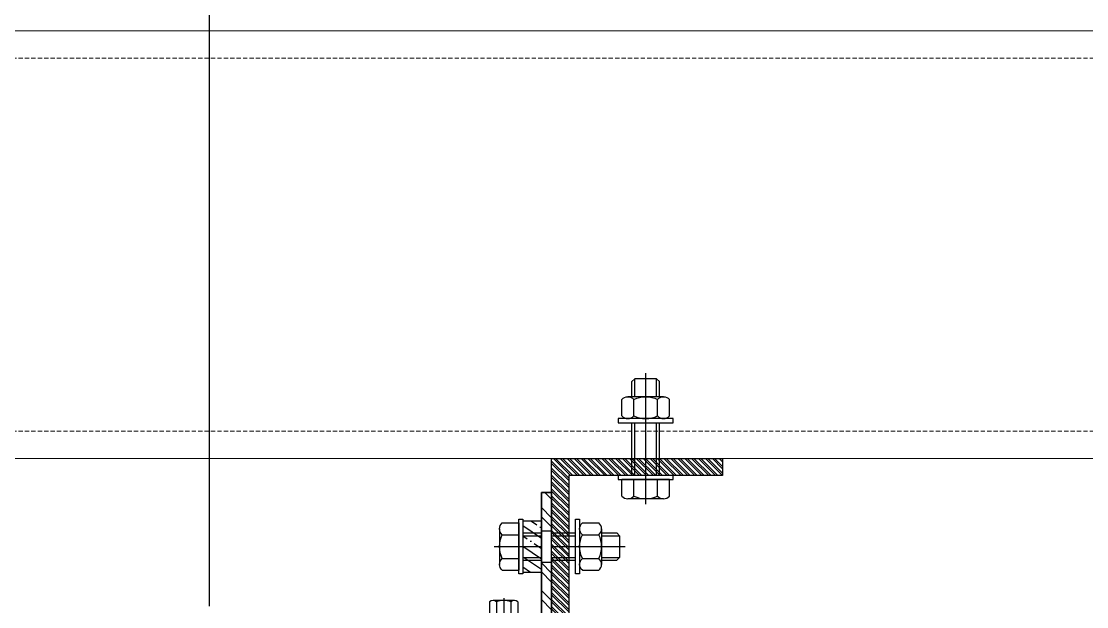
# Model space of a CAD drawing. Header units: millimetres. Extents: x -1379 to 1385823, y -4884429 to 548763.
# Drawn here: x 455901.8 to 456213.2, y -2440312.8 to -2440141.6 of the extents above; entities that cross this region are included whole.
import ezdxf
from ezdxf.xclip import XClip

# ---------------------------------------------------------------- set-up
doc = ezdxf.new("R2010")
doc.units = ezdxf.units.MM
doc.header["$XCLIPFRAME"] = 0
doc.set_wipeout_variables(frame=1)
doc.linetypes.add('CENTER', pattern=[50.800000000000004, 31.75, -6.35, 6.35, -6.35])
doc.linetypes.add('HIDDEN', pattern=[0.375, 0.25, -0.125])
doc.layers.add('000 - EXISTING_STEEL-STRUCTURE_DEF_SUB', color=7, linetype='Continuous', plot=False)
for name, color, linetype in [('000 - EXISTING_STEEL-STRUCTURE_MAIN_COLOR_3', 7, 'Continuous'), ('000 - EXISTING_STEEL-STRUCTURE_SUB_COLOR_1', 7, 'Continuous'), ('000 - EXISTING_STEEL-STRUCTURE_WIPEOUT_', 7, 'Continuous'), ('000 - STRUCTURE_STEEL_ACCESORIES_MAIN_COLOR_2', 7, 'Continuous'), ('000 - STRUCTURE_STEEL_ACCESORIES_WIPEOUT_', 7, 'Continuous'), ('010 - ASPG_ACCESSORIES_HATCH_', 7, 'Continuous'), ('010 - ASPG_ACCESSORIES_MAIN_COLOR_1', 7, 'Continuous'), ('010 - ASPG_ACCESSORIES_SUB_COLOR_1', 7, 'Continuous'), ('010 - ASPG_ACCESSORIES_SUB_COLOR_2', 7, 'Continuous'), ('010 - ASPG_ACCESSORIES_SYMBOL_', 7, 'Continuous'), ('010 - ASPG_ACCESSORIES_WIPEOUT_', 7, 'Continuous'), ('010 - ASPG_FASTERN_DEF_SUB', 7, 'Continuous'), ('010 - ASPG_FASTERN_MAIN_COLOR_1', 7, 'Continuous'), ('010 - ASPG_FASTERN_SUB_COLOR_2', 7, 'Continuous'), ('010 - ASPG_FASTERN_SUB_COLOR_3', 7, 'Continuous')]:
    doc.layers.add(name, color=color, linetype=linetype)
pattern_1 = [(45, (68845973.91123614, -106253.6340706302), (-4.041115254481119, 4.041115254481119), []), (45, (68845976.60531414, -106253.6340706302), (-4.041115254481119, 4.041115254481119), [])]

# ---------------------------------------------------------------- blocks, each defined once
blk = doc.blocks.new('*U2620')
at = {"layer": '010 - ASPG_ACCESSORIES_SUB_COLOR_2', "color": 7}
for p, q in [((-2.084999999999127, -1.547816335794778), (-2.084999999999127, 0)), ((2.084999999999013, -1.047816335789321), (2.084999999999127, 0)), ((-2.729999999999563, -1.899999999995998), (2.729999999999563, -1.399999999995998)), ((-2.729999999999563, -1.899999999995998), (-2.084999999999127, -1.547816335789321)), ((-2.729999999999563, -1.899999999995998), (-2.084999999999127, -2.252183664200857)), ((-2.084999999999127, -1.547816335789321), (2.084999999999127, -1.047816335789321)), ((-2.084999999999127, -2.252183664200857), (2.084999999999127, -1.752183664200857)), ((-2.084999999999013, -3.347816335790412), (-2.084999999999127, -2.252183664206314)), ((-2.084999999999127, -3.347816335790412), (2.084999999999127, -2.847816335790412)), ((2.729999999999563, -1.399999999995998), (2.084999999999127, -1.047816335789321)), ((2.729999999999563, -1.399999999995998), (2.084999999999127, -1.752183664200857)), ((2.084999999999013, -2.847816335790412), (2.0849999999989, -1.752183664201084)), ((2.729999999999563, -3.19999999999709), (2.084999999999127, -2.847816335790412)), ((-2.729999999999563, -3.69999999999709), (2.729999999999563, -3.19999999999709)), ((-2.729999999999563, -3.69999999999709), (-2.084999999999127, -3.347816335790412)), ((-2.729999999999563, -3.69999999999709), (-2.084999999999127, -4.052183664201948)), ((-2.729999999999563, -5.499999999998181), (2.729999999999563, -4.999999999998181)), ((-2.729999999999563, -5.499999999998181), (2.729999999999563, -4.999999999998181)), ((-2.729999999999563, -5.499999999998181), (-2.084999999999127, -5.147816335791504)), ((-2.729999999999563, -5.499999999998181), (-2.084999999999127, -5.147816335791504)), ((-2.729999999999563, -5.499999999998181), (-2.084999999999127, -5.852183664203039)), ((-2.729999999999563, -5.499999999998181), (-2.084999999999127, -5.852183664203039)), ((-2.084999999999127, -4.052183664201948), (2.084999999999127, -3.552183664201948)), ((-2.0849999999989, -5.147816335791504), (-2.084999999999013, -4.052183664201948)), ((-2.084999999999127, -5.147816335791504), (2.084999999999127, -4.647816335791504)), ((-2.084999999999127, -5.147816335791504), (2.084999999999127, -4.647816335791504)), ((-2.084999999999127, -5.852183664203039), (2.084999999999127, -5.352183664203039)), ((-2.084999999999127, -5.852183664203039), (2.084999999999127, -5.352183664203039)), ((-2.084999999999127, -6.947816335792595), (-2.0849999999989, -5.852183664203039)), ((-2.084999999999127, -6.947816335792595), (-2.084999999999127, -5.852183664203039)), ((2.729999999999563, -3.19999999999709), (2.084999999999127, -3.552183664201948)), ((2.084999999999241, -4.647816335791504), (2.084999999999241, -3.552183664201948)), ((2.729999999999563, -4.999999999998181), (2.084999999999127, -4.647816335791504)), ((2.729999999999563, -4.999999999998181), (2.084999999999127, -4.647816335791504)), ((2.729999999999563, -4.999999999998181), (2.084999999999127, -5.352183664203039)), ((2.729999999999563, -4.999999999998181), (2.084999999999127, -5.352183664203039)), ((2.084999999999127, -6.447816335792595), (2.084999999999127, -5.352183664203039)), ((2.084999999999127, -6.447816335792595), (2.084999999999241, -5.352183664203039)), ((-2.729999999999563, -7.299999999999272), (2.729999999999563, -6.799999999999272)), ((-2.729999999999563, -7.299999999999272), (-2.084999999999127, -6.947816335792595)), ((-2.729999999999563, -7.299999999999272), (-2.084999999999127, -7.652183664204131)), ((-2.729999999999563, -9.099999999998545), (-2.084999999999127, -8.747816335793686)), ((-2.729999999999563, -9.099999999998545), (-1.568355612604137, -8.982641209644498)), ((-2.729999999999563, -9.099999999998545), (-2.084999999999127, -9.452183664205222)), ((-2.084999999999127, -6.947816335792595), (2.084999999999127, -6.447816335792595)), ((-2.084999999999127, -7.652183664204131), (2.084999999999127, -7.152183664204131)), ((-2.084999999999127, -8.747816335793686), (-2.084999999999127, -7.652183664204131)), ((-2.084999999999127, -8.747816335793686), (-1.064489079482883, -8.605286877620529)), ((0.4333070988686814, -8.43729858455481), (2.084999999999127, -8.247816335793686)), ((0.7141825614198751, -8.775605983184505), (2.729999999999563, -8.599999999998545)), ((0.7141825614198751, -9.102437496409038), (2.084999999999127, -8.952183664205222)), ((2.729999999999563, -6.799999999999272), (2.084999999999127, -6.447816335792595)), ((2.729999999999563, -6.799999999999272), (2.084999999999127, -7.152183664204131)), ((2.084999999999127, -8.247816335793686), (2.084999999999127, -7.152183664204131)), ((2.729999999999563, -8.599999999998545), (2.084999999999127, -8.247816335793686)), ((2.729999999999563, -8.599999999998545), (2.084999999999127, -8.952183664205222)), ((2.084999999999127, -10.04781633579296), (2.084999999999127, -8.952183664205222)), ((-2.729999999999563, -10.89999999999964), (-2.084999999999127, -10.54781633579296)), ((-2.729999999999563, -10.89999999999964), (-1.844567201240352, -10.81054635710279)), ((-2.729999999999563, -10.89999999999964), (-2.084999999999127, -11.25218366420449)), ((-2.084999999999127, -9.452183664205222), (-1.629698446698967, -9.388594061787444)), ((-2.084999999999127, -10.54781633579296), (-2.084999999999127, -9.452183664205222)), ((-2.084999999999127, -10.54781633579296), (-1.798826981090315, -10.50784803706301)), ((-2.084999999999127, -11.25218366420449), (-1.907557413303948, -11.22740118002912)), ((-2.084999999999127, -12.40167565273805), (-2.084999999999127, -11.25218366420449)), ((-2.084999999999127, -12.40167565273805), (-2.084999999999127, -15.59999999999854)), ((0.7141825614198751, -10.20507654483481), (2.084999999999127, -10.04781633579296)), ((0.7141825614198751, -10.57560598318378), (2.729999999999563, -10.39999999999964)), ((0.7141825614198751, -10.90243749640831), (2.084999999999127, -10.75218366420449)), ((2.729999999999563, -10.39999999999964), (2.084999999999127, -10.04781633579296)), ((2.729999999999563, -10.39999999999964), (2.084999999999127, -10.75218366420449)), ((2.084999999999127, -10.75218366420449), (2.084999999999127, -15.59999999999854)), ((0, -17.19999999999891), (-2.084999999999127, -15.59999999999854)), ((0, -17.19999999999891), (2.084999999999127, -15.59999999999854))]:
    blk.add_line(p, q, dxfattribs=at)
blk.add_lwpolyline([(0, -17.19999999999891), (0.7141825614198751, -11.45704931750151), (0.7141825614198751, -8.736688384093213, 0.4176573264866609), (0.4106596181591158, -8.436709070021607, 0.07099332720072511), (-1.529698998669119, -8.726820576112004), (-2.084999999999127, -12.40167565273805)], format="xyb", dxfattribs=at)
at = {"layer": '010 - ASPG_ACCESSORIES_SYMBOL_', "color": 7, "linetype": 'CENTER'}
blk.add_line((0, 6.142561988594025), (0, -18.19999999999891), dxfattribs=at)
at = {"layer": '010 - ASPG_FASTERN_MAIN_COLOR_1', "color": 7}
for p, q in [((-4.170000000000073, 5.049999999999272), (-4.170000000000073, 1.200000000000728)), ((3.127500000000509, 5.450000000000728), (-3.127500000000509, 5.450000000000728)), ((-2.084999999999127, 5.049999999999272), (-2.084999999999127, 1.200000000000728)), ((2.084999999999127, 5.049999999999272), (2.084999999999127, 1.200000000000728)), ((4.170000000000073, 5.049999999999272), (4.170000000000073, 1.200000000000728)), ((-5.5, 0.5499999999992724), (-5.5, 0)), ((5.5, 0), (-5.5, 0)), ((-5.200000000000728, 0.8500000000003638), (-4.170000000000073, 1.200000000000728)), ((5.200000000000728, 0.8500000000003638), (-5.200000000000728, 0.8500000000003638)), ((4.170000000000073, 1.200000000000728), (-4.170000000000073, 1.200000000000728)), ((-2.57630675031578, 0.8500000000003638), (-2.084999999999127, 1.200000000000728)), ((2.44630675031658, 0.8500000000003638), (2.084999999999127, 1.200000000000728)), ((5.200000000000728, 0.8500000000003638), (4.170000000000073, 1.200000000000728)), ((5.5, 0.5499999999992724), (5.5, 0))]:
    blk.add_line(p, q, dxfattribs=at)
for centre, radius, start, end in [((-3.127500000000509, 3.891492187500262), 1.55850781249987, 48.01707852331997, 131.98292147668), ((0, -0.1840312499989523), 5.634031249999114, 68.2799117114248, 111.7200882885752), ((3.127500000000509, 3.891492187500262), 1.558507812499965, 48.01707852331997, 131.98292147668), ((-5.200000000000728, 0.5499999999992724), 0.3, 90, 180), ((5.200000000000728, 0.5499999999992724), 0.3, 0, 90)]:
    blk.add_arc(centre, radius, start, end, dxfattribs=at)
blk = doc.blocks.new('G$C7D677D58')
at = {"layer": '010 - ASPG_FASTERN_MAIN_COLOR_1'}
h = blk.add_hatch(dxfattribs=at)
h.set_pattern_fill('ANSI35', scale=0.02, angle=280.6768409131589, style=0)
h.set_pattern_definition([(145.6768409131589, (67.45353497568851, -13.09426057516771), (0.00281929956869494, 0.00412935224241727), []), (145.6768409131589, (67.45006064978782, -13.09491560150343), (0.00281929956869494, 0.00412935224241727), [0.006249999999999968, -0.001249999999999992, 0, -0.001249999999999992])])
h.paths.add_polyline_path([(0.02989179726182556, 0.01545000000078289), (0.02447319464567954, 0.01545000000078289), (0.02447319464567954, 0.0005500000004303729), (0.02989179726182556, 0.0005500000004303729)])
at = {"layer": '010 - ASPG_FASTERN_DEF_SUB', "color": 7, "ltscale": 0.1}
blk.add_line((0.03829179726176335, 0.007999999999924512), (0, 0.007999999999924512, -2.806346833239134e-06), dxfattribs=at)
at = {"layer": '010 - ASPG_FASTERN_MAIN_COLOR_1', "color": 7}
for p, q in [((0.01327319464712673, 0, -2.806346833239134e-06), (0.01327319464712673, 0.01599999999996271, -2.806346833239134e-06)), ((0.01327319464712673, 0.01599999999996271, -2.806346833239134e-06), (0.01447319464705288, 0.01599999999996271, -2.806346833239134e-06)), ((0.01447319464705288, 0.01599999999996271, -2.806346833239134e-06), (0.01447319464705288, 0, -2.806346833239134e-06)), ((0.02989179726182556, 0), (0.02989179726182556, 0.01599999999996271)), ((0.02989179726182556, 0.01599999999996271), (0.03109179726175171, 0.01599999999996271)), ((0.03109179726175171, 0.01599999999996271), (0.03109179726175171, 0)), ((0.006873194647141645, 0.002803847577297347, -2.806346833239134e-06), (0.006873194647141645, 0.01319615242266536, -2.806346833239134e-06)), ((0.01247319464710017, 0.01492820323028354, -2.806346833239134e-06), (0.007673194646940829, 0.01492820323028354, -2.806346833239134e-06)), ((0.01327319464712673, 0.002803847577297347, -2.806346833239134e-06), (0.01327319464712673, 0.01319615242266536, -2.806346833239134e-06)), ((0.03109179726175171, 0.001071796769679167), (0.03109179726175171, 0.01492820323028354)), ((0.03589179726191105, 0.01492820323028354), (0.03109179726175171, 0.01492820323028354)), ((0.03669179726193761, 0.002803847577297347), (0.03669179726193761, 0.01319615242266536)), ((0.002400000000079672, 0.01199999999994361, -2.806346833239134e-06), (0.001600000000053114, 0.01119999999991705, -2.806346833239134e-06)), ((0.001600000000053114, 0.00479999999993197, -2.806346833239134e-06), (0.001600000000053114, 0.01119999999991705, -2.806346833239134e-06)), ((0.006873194647141645, 0.01119999999991705, -2.806346833239134e-06), (0.001600000000053114, 0.01119999999991705, -2.806346833239134e-06)), ((0.006873194647141645, 0.01199999999994361, -2.806346833239134e-06), (0.002400000000079672, 0.01199999999994361, -2.806346833239134e-06)), ((0.01247319464710017, 0.01146410161504718, -2.806346833239134e-06), (0.007673194646940829, 0.01146410161504718, -2.806346833239134e-06)), ((0.03589179726191105, 0.01146410161504718), (0.03109179726175171, 0.01146410161504718)), ((0.006873194647141645, 0.00479999999993197, -2.806346833239134e-06), (0.001600000000053114, 0.00479999999993197, -2.806346833239134e-06)), ((0.002400000000079672, 0.003999999999905413, -2.806346833239134e-06), (0.001600000000053114, 0.00479999999993197, -2.806346833239134e-06)), ((0.006873194647141645, 0.003999999999905413, -2.806346833239134e-06), (0.002400000000079672, 0.003999999999905413, -2.806346833239134e-06)), ((0.01247319464710017, 0.00453589838480184, -2.806346833239134e-06), (0.007673194646940829, 0.00453589838480184, -2.806346833239134e-06)), ((0.03589179726191105, 0.00453589838480184), (0.03109179726175171, 0.00453589838480184)), ((0.01247319464710017, 0.001071796769679167, -2.806346833239134e-06), (0.007673194646940829, 0.001071796769679167, -2.806346833239134e-06)), ((0.01447319464705288, 0, -2.806346833239134e-06), (0.01327319464712673, 0, -2.806346833239134e-06)), ((0.03109179726175171, 0), (0.02989179726182556, 0)), ((0.03589179726191105, 0.001071796769679167), (0.03109179726175171, 0.001071796769679167))]:
    blk.add_line(p, q, dxfattribs=at)
at = {"layer": '010 - ASPG_FASTERN_MAIN_COLOR_1', "color": 7, "elevation": -2.806346833239134e-06}
for points in [[(0.007673194646940829, 0.01492820323028354, 0.4618802153516978), (0.007673194646940829, 0.01146410161504718, 0.2309401076757868), (0.007673194646940829, 0.00453589838480184, 0.461880215351701), (0.007673194646940829, 0.001071796769679167)], [(0.01247319464710017, 0.01492820323028354, -0.4618802153516978), (0.01247319464710017, 0.01146410161504718, -0.2309401076757868), (0.01247319464710017, 0.00453589838480184, -0.461880215351701), (0.01247319464710017, 0.001071796769679167)], [(0.03589179726191105, 0.01492820323028354, -0.4618802153516978), (0.03589179726191105, 0.01146410161504718, -0.2309401076757868), (0.03589179726191105, 0.00453589838480184, -0.4618802153517009), (0.03589179726191105, 0.001071796769679167)]]:
    blk.add_lwpolyline(points, format="xyb", dxfattribs=at)
at = {"layer": '010 - ASPG_FASTERN_MAIN_COLOR_1', "color": 7}
blk.add_lwpolyline([(0.02989179726182556, 0.01545000000078289), (0.02447319464567954, 0.01545000000078289), (0.02447319464567954, 0.0005500000004303729), (0.02989179726182556, 0.0005500000004303729)], close=True, dxfattribs=at)
at = {"layer": '010 - ASPG_FASTERN_SUB_COLOR_2', "color": 7, "linetype": 'HIDDEN'}
for p, q in [((0.02989179726182556, 0.01199999999994361), (0.01447319464705288, 0.01199999999994361, -2.806346833239134e-06)), ((0.02989179726182556, 0.01119999999991705), (0.01447319464705288, 0.01119999999991705, -2.806346833239134e-06)), ((0.02989179726182556, 0.00479999999993197), (0.01447319464705288, 0.00479999999993197, -2.806346833239134e-06)), ((0.02989179726182556, 0.003999999999905413), (0.01447319464705288, 0.003999999999905413, -2.806346833239134e-06))]:
    blk.add_line(p, q, dxfattribs=at)
blk = doc.blocks.new('010 - ASPG_ACCESSORIES_BRACKET_FOR_FRAME_TYPE-1_CUT-VIEW')
at = {"color": 7}
blk.add_wipeout([(4.656612873077393e-10, 25.00000000008731), (4.656612873077393e-10, 1.8189894035458565e-12), (40, 1.8189894035458565e-12), (40, 3.000000000153044), (3.0000000003213074, 3.000000000153044), (3.0000000003213074, 25.00000000008731)], dxfattribs=at).dxf.layer = '010 - ASPG_ACCESSORIES_WIPEOUT_'
at = {"layer": '010 - ASPG_ACCESSORIES_HATCH_'}
h = blk.add_hatch(dxfattribs=at)
h.set_pattern_fill('ANSI32', scale=0.03)
h.set_pattern_definition(pattern_1)
h.paths.add_polyline_path([(1.452183664310724, 16.08500000019558), (1.100000000093132, 16.73000000005413), (0.7478163363412023, 16.08500000019558), (4.656612873077393e-10, 16.08500000019558), (4.656612873077393e-10, 25.00000000008731), (3.000000000465661, 25.00000000008731), (2.9848025678657, 16.08500000019558)])
h = blk.add_hatch(dxfattribs=at)
h.set_pattern_fill('ANSI32', scale=0.03)
h.set_pattern_definition(pattern_1)
h.paths.add_polyline_path([(4.656612873077393e-10, 0), (4.656612873077393e-10, 11.78062006374239), (0.1825785292312503, 11.91500000003725), (1.247816335875541, 11.91500000003725), (1.600000000558794, 11.27000000019325), (1.952183664776385, 11.91500000003725), (3.000000000465661, 11.9150000000518), (3.000000000465661, 3.000000000160071), (19.70000000018626, 3.000000000043656), (19.70000000018626, 1.164153218269348e-10)])
h = blk.add_hatch(dxfattribs=at)
h.set_pattern_fill('ANSI32', scale=0.03)
h.set_pattern_definition(pattern_1)
h.paths.add_polyline_path([(28.70000000018626, 1.164153218269348e-10), (28.70000000018626, 3.000000000043656), (40, 3.000000000160071), (40, 0)])
at = {"layer": '010 - ASPG_ACCESSORIES_MAIN_COLOR_1', "color": 7}
blk.add_lwpolyline([(4.656612873077393e-10, 25.00000000008731), (4.656612873077393e-10, 0), (40, 0), (40, 3.000000000160071), (3.000000000465661, 3.000000000160071), (3.000000000465661, 25.00000000008731)], close=True, dxfattribs=at)
at = {"layer": '010 - ASPG_ACCESSORIES_SUB_COLOR_1', "color": 7}
for points in [[(1.452183664310724, 16.08500000019558), (1.100000000093132, 16.73000000005413), (0.7478163363412023, 16.08500000019558), (4.656612873077393e-10, 16.08500000019558), (4.656612873077393e-10, 25.00000000008731), (3.000000000465661, 25.00000000008731), (2.9848025678657, 16.08500000019558)], [(4.656612873077393e-10, 0), (4.656612873077393e-10, 11.78062006374239), (0.1825785292312503, 11.91500000003725), (1.247816335875541, 11.91500000003725), (1.600000000558794, 11.27000000019325), (1.952183664776385, 11.91500000003725), (3.000000000465661, 11.9150000000518), (3.000000000465661, 3.000000000160071), (19.70000000018626, 3.000000000043656), (19.70000000018626, 1.164153218269348e-10)], [(28.70000000018626, 1.164153218269348e-10), (28.70000000018626, 3.000000000043656), (40, 3.000000000160071), (40, 0)]]:
    blk.add_lwpolyline(points, close=True, dxfattribs=at)
blk = doc.blocks.new('G$CF155826C')
at = {"layer": '010 - ASPG_FASTERN_DEF_SUB', "color": 7, "ltscale": 0.1}
blk.add_line((0, 0.007999999999924512), (0.03829179726176335, 0.007999999999924512, -2.806346833239134e-06), dxfattribs=at)
at = {"layer": '010 - ASPG_FASTERN_MAIN_COLOR_1', "color": 7}
for p, q in [((0.007200000000011642, 0.01599999999996271), (0.007200000000011642, 0)), ((0.00839999999993779, 0.01599999999996271), (0.007200000000011642, 0.01599999999996271)), ((0.00839999999993779, 0), (0.00839999999993779, 0.01599999999996271)), ((0.02381860261471047, 0.01599999999996271, -2.806346833239134e-06), (0.02381860261471047, 0, -2.806346833239134e-06)), ((0.02501860261463662, 0.01599999999996271, -2.806346833239134e-06), (0.02381860261471047, 0.01599999999996271, -2.806346833239134e-06)), ((0.02501860261463662, 0, -2.806346833239134e-06), (0.02501860261463662, 0.01599999999996271, -2.806346833239134e-06)), ((0.001599999999825741, 0.002803847577297347), (0.001599999999825741, 0.01319615242266536)), ((0.002399999999852298, 0.01492820323028354), (0.007200000000011642, 0.01492820323028354)), ((0.007200000000011642, 0.001071796769679167), (0.007200000000011642, 0.01492820323028354)), ((0.02501860261463662, 0.002803847577297347, -2.806346833239134e-06), (0.02501860261463662, 0.01319615242266536, -2.806346833239134e-06)), ((0.02581860261466318, 0.01492820323028354, -2.806346833239134e-06), (0.03061860261482252, 0.01492820323028354, -2.806346833239134e-06)), ((0.0314186026146217, 0.002803847577297347, -2.806346833239134e-06), (0.0314186026146217, 0.01319615242266536, -2.806346833239134e-06)), ((0.002399999999852298, 0.01146410161504718), (0.007200000000011642, 0.01146410161504718)), ((0.02581860261466318, 0.01146410161504718, -2.806346833239134e-06), (0.03061860261482252, 0.01146410161504718, -2.806346833239134e-06)), ((0.0314186026146217, 0.01199999999994361, -2.806346833239134e-06), (0.03589179726168368, 0.01199999999994361, -2.806346833239134e-06)), ((0.0314186026146217, 0.01119999999991705, -2.806346833239134e-06), (0.03669179726171024, 0.01119999999991705, -2.806346833239134e-06)), ((0.03589179726168368, 0.01199999999994361, -2.806346833239134e-06), (0.03669179726171024, 0.01119999999991705, -2.806346833239134e-06)), ((0.03669179726171024, 0.00479999999993197, -2.806346833239134e-06), (0.03669179726171024, 0.01119999999991705, -2.806346833239134e-06)), ((0.002399999999852298, 0.00453589838480184), (0.007200000000011642, 0.00453589838480184)), ((0.02581860261466318, 0.00453589838480184, -2.806346833239134e-06), (0.03061860261482252, 0.00453589838480184, -2.806346833239134e-06)), ((0.0314186026146217, 0.00479999999993197, -2.806346833239134e-06), (0.03669179726171024, 0.00479999999993197, -2.806346833239134e-06)), ((0.0314186026146217, 0.003999999999905413, -2.806346833239134e-06), (0.03589179726168368, 0.003999999999905413, -2.806346833239134e-06)), ((0.03589179726168368, 0.003999999999905413, -2.806346833239134e-06), (0.03669179726171024, 0.00479999999993197, -2.806346833239134e-06)), ((0.002399999999852298, 0.001071796769679167), (0.007200000000011642, 0.001071796769679167)), ((0.007200000000011642, 0), (0.00839999999993779, 0)), ((0.02381860261471047, 0, -2.806346833239134e-06), (0.02501860261463662, 0, -2.806346833239134e-06)), ((0.02581860261466318, 0.001071796769679167, -2.806346833239134e-06), (0.03061860261482252, 0.001071796769679167, -2.806346833239134e-06))]:
    blk.add_line(p, q, dxfattribs=at)
at = {"layer": '010 - ASPG_FASTERN_MAIN_COLOR_1', "color": 7, "elevation": -2.806346833239134e-06}
for points in [[(0.002399999999852298, 0.01492820323028354, 0.4618802153516978), (0.002399999999852298, 0.01146410161504718, 0.2309401076757868), (0.002399999999852298, 0.00453589838480184, 0.4618802153517009), (0.002399999999852298, 0.001071796769679167)], [(0.02581860261466318, 0.01492820323028354, 0.4618802153516978), (0.02581860261466318, 0.01146410161504718, 0.2309401076757868), (0.02581860261466318, 0.00453589838480184, 0.461880215351701), (0.02581860261466318, 0.001071796769679167)], [(0.03061860261482252, 0.01492820323028354, -0.4618802153516978), (0.03061860261482252, 0.01146410161504718, -0.2309401076757868), (0.03061860261482252, 0.00453589838480184, -0.461880215351701), (0.03061860261482252, 0.001071796769679167)]]:
    blk.add_lwpolyline(points, format="xyb", dxfattribs=at)
at = {"layer": '010 - ASPG_FASTERN_SUB_COLOR_3', "color": 7, "linetype": 'HIDDEN'}
for p, q in [((0.00839999999993779, 0.01199999999994361), (0.02381860261471047, 0.01199999999994361, -2.806346833239134e-06)), ((0.00839999999993779, 0.01119999999991705), (0.02381860261471047, 0.01119999999991705, -2.806346833239134e-06)), ((0.00839999999993779, 0.00479999999993197), (0.02381860261471047, 0.00479999999993197, -2.806346833239134e-06)), ((0.00839999999993779, 0.003999999999905413), (0.02381860261471047, 0.003999999999905413, -2.806346833239134e-06))]:
    blk.add_line(p, q, dxfattribs=at)
blk = doc.blocks.new('*U2652')
at = {"color": 7, "xscale": -1, "rotation": 270}
blk.add_blockref('*U2620', (3.000000000000005, 10.99999999986903), dxfattribs=at)
at = {"color": 7}
blk.add_wipeout([(45.00000000279853, 74.99999999995637), (45.00000000279854, 29.999999999519794), (2.7939677238464355e-09, 29.999999999563443), (2.7939677238464355e-09, 24.999999999999996), (50.000000002793975, 24.999999999956348), (50.00000000279397, 74.99999999995637)], dxfattribs=at).dxf.layer = '000 - STRUCTURE_STEEL_ACCESORIES_WIPEOUT_'
at = {"layer": '010 - ASPG_ACCESSORIES_HATCH_'}
h = blk.add_hatch(dxfattribs=at)
h.set_pattern_fill('ANSI32', scale=0.03, angle=-90.00000000000001)
h.set_pattern_definition([(315, (-106132.4892735374, -14494238.67851865), (1.01027881362028, 1.01027881362028), []), (315, (-106132.4892735374, -14494239.35203815), (1.01027881362028, 1.01027881362028), [])])
h.paths.add_polyline_path([(45.00000000279397, 74.99999999995634), (45.00000000279397, 29.99999999995634), (2.793973052916954e-09, 30), (2.793973052916954e-09, 25), (50.00000000279397, 24.99999999995634), (50.00000000279397, 74.99999999995634)])
at = {"layer": '000 - STRUCTURE_STEEL_ACCESORIES_MAIN_COLOR_2', "color": 7}
blk.add_lwpolyline([(45.00000000279397, 74.99999999995634), (45.00000000279397, 29.99999999995634), (2.793973052916954e-09, 30), (2.793973052916954e-09, 25), (50.00000000279397, 24.99999999995634), (50.00000000279397, 74.99999999995634)], close=True, dxfattribs=at)
at = {"color": 7, "xscale": -1000, "yscale": 1000, "zscale": 1000}
for name, p, rotation in [('G$CF155826C', (36.60000000285618, 60.49999999993769), 180), ('G$C7D677D58', (32.19999999972061, 46.47319464554312, 0.001403173416619567), 90)]:
    blk.add_blockref(name, p, dxfattribs=dict(at, rotation=rotation))
at = {"color": 7, "xscale": -1, "rotation": 180}
blk.add_blockref('010 - ASPG_ACCESSORIES_BRACKET_FOR_FRAME_TYPE-1_CUT-VIEW', (-4.656559582372211e-10, 25), dxfattribs=at)
blk = doc.blocks.new('*U3117')
at = {"color": 7}
blk.add_wipeout([(-2236.201743497747, 0), (-2236.201743497747, -125.00000000000091), (2637.53828537598, -125.00000000000091), (2637.53828537598, 0)], dxfattribs=at).dxf.layer = '000 - EXISTING_STEEL-STRUCTURE_WIPEOUT_'
at = {"layer": '000 - EXISTING_STEEL-STRUCTURE_DEF_SUB', "color": 7}
blk.add_line((-1.0300606910563e-14, -168.2216769395827), (1.0300606910563e-14, 168.2216769395827), dxfattribs=at)
at = {"layer": '000 - EXISTING_STEEL-STRUCTURE_MAIN_COLOR_3', "color": 7, "lineweight": 0}
blk.add_lwpolyline([(-2236.201743497747, 1.622267457389643e-13), (-2236.201743497747, -124.9999999999998), (2637.538285375981, -125), (2637.538285375981, 1.4210854715202e-14), (-2236.201743497747, 1.622267457389643e-13)], close=True, dxfattribs=at)
at = {"layer": '000 - EXISTING_STEEL-STRUCTURE_SUB_COLOR_1', "color": 7, "linetype": 'HIDDEN', "lineweight": 0, "ltscale": 5}
for p, q in [((2637.538285375981, -7.999949972145245), (-2236.201743497747, -7.999949972145097)), ((2637.538285375981, -117.0000499114394), (-2236.201743497747, -117.0000499114393))]:
    blk.add_line(p, q, dxfattribs=at)

msp = doc.modelspace()

# ---------------------------------------------------------------- block references
at = {"color": 7}
ref = msp.add_blockref('*U3117', (455956.8014571643, -2440144.3899627), dxfattribs=at)
XClip(ref).set_block_clipping_path([(-1846.6746462034062, -447.4000250049867), (1846.674646203057, 668.0920813069679)])

# ---------------------------------------------------------------- next in the draw order: block references
at = {"color": 7, "xscale": -1, "rotation": 270.0000000000001}
msp.add_blockref('*U2652', (456031.8014571646, -2440319.389962704), dxfattribs=at)

doc.saveas('drawing.dxf')
